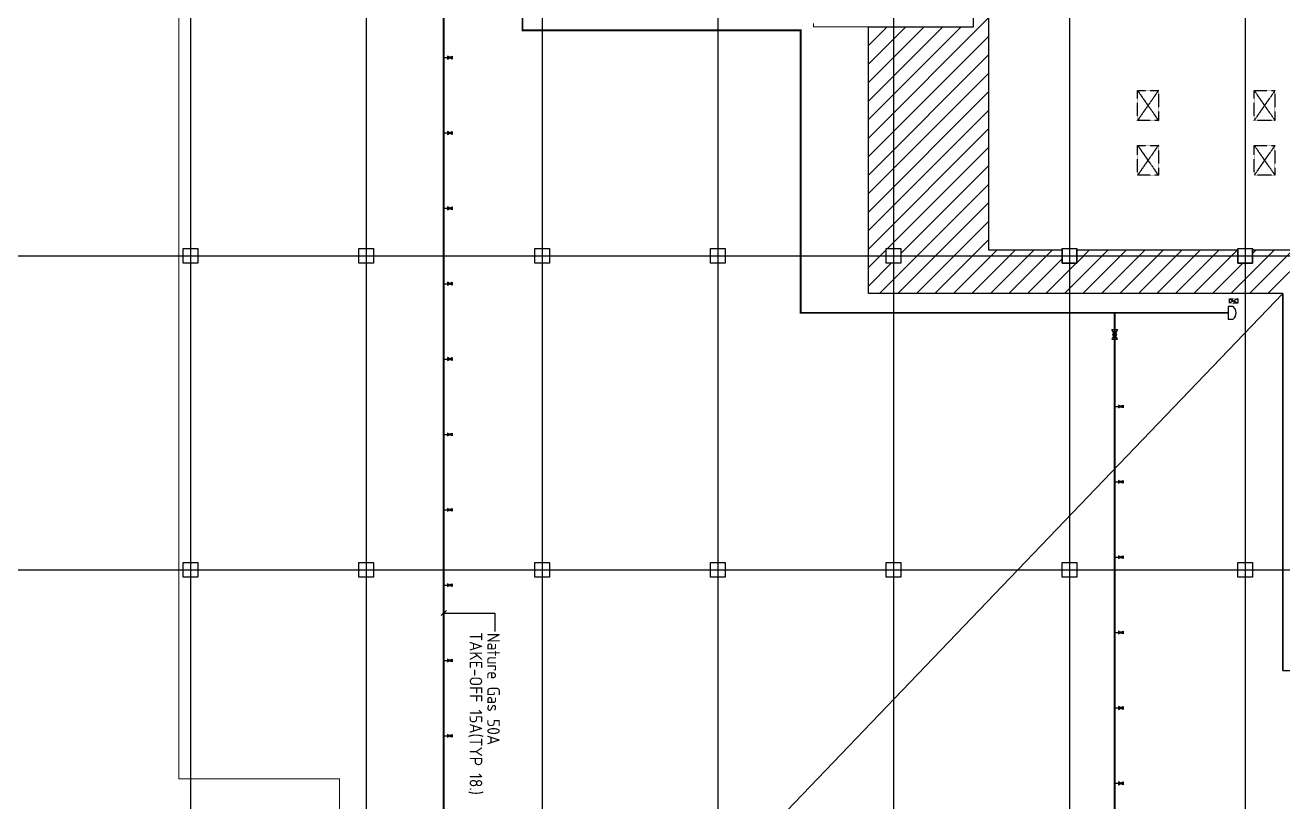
# Model space of a CAD drawing. Header units: millimetres. Extents: x -21841 to 195597, y -1659 to 112111.
# Drawn here: x 15170 to 21180, y 4892 to 8602 of the extents above; entities that cross this region are included whole.
import ezdxf
from ezdxf.enums import TextEntityAlignment as Align

# ---------------------------------------------------------------- set-up
doc = ezdxf.new("R2010")
doc.units = ezdxf.units.MM
doc.linetypes.add('X-S-FAB-L10$0$COL-CEN-LIN', pattern=[3.25, 2.5, -0.25, 0.25, -0.25])
doc.linetypes.add('X-S-FAB-L10$0$HIDDEN', pattern=[0.4, 0.3, -0.1])
for name, color, linetype in [('0-FMCS', 6, 'Continuous'), ('188K-SM-07-F10-MECH-Nature Gas-Y2257103$0$0-NG', 1, 'Continuous'), ('188K-SM-07-F10-MECH-Nature Gas-Y2257103$0$M-P-VALVE', 7, 'Continuous'), ('188K-SM-07-F10-MECH-Nature Gas-Y2257103$0$PV-TXT', 7, 'Continuous'), ('X-S-FAB-L10$0$0-DIM-TXT', 8, 'Continuous'), ('X-S-FAB-L10$0$04', 8, 'Continuous'), ('X-S-FAB-L10$0$A-WALL-IN', 8, 'Continuous'), ('X-S-FAB-L10$0$BLOCK', 8, 'Continuous'), ('X-S-FAB-L10$0$CCL', 8, 'X-S-FAB-L10$0$COL-CEN-LIN'), ('X-S-FAB-L10$0$COL-S', 8, 'Continuous'), ('X-S-FAB-L10$0$HATCH-L', 8, 'Continuous'), ('X-S-FAB-L10$0$OPEN-UP', 8, 'X-S-FAB-L10$0$HIDDEN'), ('X-S-FAB-L10$0$S-FNDN', 8, 'Continuous')]:
    doc.layers.add(name, color=color, linetype=linetype)
doc.styles.add('188K-SM-07-F10-MECH-Nature Gas-Y2257103$0$Standard', font='arial.ttf')
doc.styles.add('188K-SM-07-F10-MECH-Nature Gas-Y2257103$0$XFM7P20PV-200K$0$aa-txt', font='isocp.shx', dxfattribs={"bigfont": 'chineset'})
doc.styles.add('X-S-FAB-L10$0$CHINA', font='simplex.shx', dxfattribs={"width": 0.75, "bigfont": 'chineset.shx'})
doc.styles.add('X-S-FAB-L10$0$Standard', font='', dxfattribs={"width": 0.8})
doc.styles.add('X-S-FAB-L10$0$TG_NOTE_TEXT', font='simplex.shx', dxfattribs={"width": 0.75, "bigfont": 'chineset.shx'})
doc.styles.get('X-S-FAB-L10$0$Standard').set_extended_font_data('Microsoft JhengHei')
doc.dimstyles.new('188K-SM-07-F10-MECH-Nature Gas-Y2257103$0$ISO-25', dxfattribs={"dimtxt": 2.5, "dimasz": 2.5, "dimexe": 1.25, "dimexo": 0.625, "dimtad": 1, "dimtxsty": '188K-SM-07-F10-MECH-Nature Gas-Y2257103$0$Standard', "dimcen": 2.5, "dimadec": 0, "dimazin": 0, "dimtfac": 1, "dimtmove": 0, "dimatfit": 3, "dimfxl": 1, "dimarcsym": 0})

# ---------------------------------------------------------------- blocks, each defined once
blk = doc.blocks.new('188K-SM-07-F10-MECH-Nature Gas-Y2257103$0$50A-12')
blk.add_lwpolyline([(21, 30), (0, 30), (0, -30), (21, -30, 0.114945), (24.8, -29.1, 0.453355), (24.8, 29.1, 0.114945)], format="xyb", close=True)
blk = doc.blocks.new('188K-SM-07-F10-MECH-Nature Gas-Y2257103$0$GLV')
at = {"layer": '188K-SM-07-F10-MECH-Nature Gas-Y2257103$0$M-P-VALVE'}
blk.add_lwpolyline([(0, -0.675), (0, 0.675), (2.322, -0.675), (2.322, 0.675)], close=True, dxfattribs=at)
blk.add_circle((1.161, 0), 0.425, dxfattribs=at)
blk = doc.blocks.new('188K-SM-07-F10-MECH-Nature Gas-Y2257103$0$GLV-69')
blk.add_blockref('188K-SM-07-F10-MECH-Nature Gas-Y2257103$0$GLV', (0, 0))
blk = doc.blocks.new('188K-SM-07-F10-MECH-Nature Gas-Y2257103$0$_Oblique')
at = {"color": 0, "linetype": 'ByBlock', "lineweight": -2}
blk.add_line((-0.5, -0.5), (0.5, 0.5), dxfattribs=at)
blk = doc.blocks.new('188K-SM-07-F10-MECH-Nature Gas-Y2257103$0$PG-69')
at = {"layer": '188K-SM-07-F10-MECH-Nature Gas-Y2257103$0$M-P-VALVE'}
for p, q in [((-0.22, 3.02), (0.28, 2.46)), ((0, 2.12), (0, 1.65)), ((0, 0.49), (0, 0))]:
    blk.add_line(p, q, dxfattribs=at)
blk.add_circle((0, 2.76), 0.642, dxfattribs=at)
at = {"xscale": 0.5, "yscale": 0.5, "zscale": 0.5, "rotation": 270}
blk.add_blockref('188K-SM-07-F10-MECH-Nature Gas-Y2257103$0$GLV-69', (0, 1.65), dxfattribs=at)
blk = doc.blocks.new('X-S-FAB-L10$0$FAB2-L05')
at = {"layer": 'X-S-FAB-L10$0$CCL'}
for p, q in [((-10200, 11005), (-10200, 0)), ((-9360, 11005), (-9360, 0)), ((-8520, 11005), (-8520, 0)), ((-7680, 11005), (-7680, 0)), ((-6840, 11005), (-6840, 0)), ((-6000, 11005), (-6000, 0)), ((-5160, 11005), (-5160, 0)), ((-26880, 8220), (1210, 8220)), ((-26880, 6720), (1210, 6720))]:
    blk.add_line(p, q, dxfattribs=at)
at = {"layer": 'X-S-FAB-L10$0$COL-S'}
for points in [[(-10235, 8255), (-10165, 8255), (-10165, 8185), (-10235, 8185)], [(-9395, 8255), (-9325, 8255), (-9325, 8185), (-9395, 8185)], [(-8555, 8255), (-8485, 8255), (-8485, 8185), (-8555, 8185)], [(-7715, 8255), (-7645, 8255), (-7645, 8185), (-7715, 8185)], [(-6875, 8255), (-6805, 8255), (-6805, 8185), (-6875, 8185)], [(-6035, 8255), (-5965, 8255), (-5965, 8185), (-6035, 8185)], [(-5195, 8255), (-5125, 8255), (-5125, 8185), (-5195, 8185)], [(-10235, 6755), (-10165, 6755), (-10165, 6685), (-10235, 6685)], [(-9395, 6755), (-9325, 6755), (-9325, 6685), (-9395, 6685)], [(-8555, 6755), (-8485, 6755), (-8485, 6685), (-8555, 6685)], [(-7715, 6755), (-7645, 6755), (-7645, 6685), (-7715, 6685)], [(-6875, 6755), (-6805, 6755), (-6805, 6685), (-6875, 6685)], [(-6035, 6755), (-5965, 6755), (-5965, 6685), (-6035, 6685)], [(-5195, 6755), (-5125, 6755), (-5125, 6685), (-5195, 6685)]]:
    blk.add_lwpolyline(points, close=True, dxfattribs=at)
blk = doc.blocks.new('X-S-FAB-L10')
at = {"layer": 'DEFPOINTS'}
blk.add_lwpolyline([(16745, -35), (15995, -35), (15995, 35), (15925, 35), (15925, -35), (15155, -35), (15155, 35), (15085, 35), (15085, -35), (15155, -35), (15155, -250), (13920, -250), (19914.055, 6000), (21180, 7320), (21180, 5520), (23465, 5520), (23485, 3587.5), (24315, 3587.5), (24315, 1870), (17075, 1870), (17075, 2060), (16745, 2060), (16745, -21.034)], close=True, dxfattribs=at)
at = {"layer": 'X-S-FAB-L10$0$04'}
for p, q in [((19702.5, 8595), (19702.5, 9035)), ((19774, 9035), (19774, 7528.8)), ((19200, 8595), (19702.5, 8595)), ((19200, 7320), (19200, 8595)), ((19774, 7528.8), (20125, 7528.8)), ((20125, 7528.8), (20125, 7465)), ((20195, 7465), (20195, 7528.8)), ((20195, 7528.8), (20965, 7528.8)), ((20965, 7528.8), (20965, 7465)), ((21035, 7465), (21035, 7528.8)), ((21035, 7528.8), (21805, 7528.8)), ((20125, 7465), (20195, 7465)), ((20965, 7465), (21035, 7465)), ((21180, 7320), (19200, 7320)), ((21180, 5520), (21180, 7320))]:
    blk.add_line(p, q, dxfattribs=at)
at = {"layer": 'X-S-FAB-L10$0$A-WALL-IN', "lineweight": 0}
for p, q in [((18937.5, 8595), (18937.5, 8610)), ((18937.5, 8595), (19702.5, 8595)), ((19702.5, 8595), (19702.5, 8610))]:
    blk.add_line(p, q, dxfattribs=at)
at = {"layer": 'X-S-FAB-L10$0$COL-S'}
for p, q in [((15925, 7535), (15995, 7535)), ((15925, 7465), (15925, 7535)), ((15995, 7535), (15995, 7465)), ((16765, 7535), (16835, 7535)), ((16765, 7465), (16765, 7535)), ((16835, 7535), (16835, 7465)), ((17605, 7535), (17675, 7535)), ((17605, 7465), (17605, 7535)), ((17675, 7535), (17675, 7465)), ((18445, 7535), (18515, 7535)), ((18445, 7465), (18445, 7535)), ((18515, 7535), (18515, 7465)), ((19285, 7535), (19355, 7535)), ((19285, 7465), (19285, 7535)), ((19355, 7535), (19355, 7465)), ((20125, 7535), (20195, 7535)), ((20125, 7465), (20125, 7535)), ((20195, 7535), (20195, 7465)), ((20965, 7535), (21035, 7535)), ((20965, 7465), (20965, 7535)), ((21035, 7535), (21035, 7465)), ((15995, 7465), (15925, 7465)), ((16835, 7465), (16765, 7465)), ((17675, 7465), (17605, 7465)), ((18515, 7465), (18445, 7465)), ((19355, 7465), (19285, 7465)), ((20195, 7465), (20125, 7465)), ((21035, 7465), (20965, 7465)), ((15925, 6035), (15995, 6035)), ((15925, 5965), (15925, 6035)), ((15995, 6035), (15995, 5965)), ((16765, 6035), (16835, 6035)), ((16765, 5965), (16765, 6035)), ((16835, 6035), (16835, 5965)), ((17605, 6035), (17675, 6035)), ((17605, 5965), (17605, 6035)), ((17675, 6035), (17675, 5965)), ((18445, 6035), (18515, 6035)), ((18445, 5965), (18445, 6035)), ((18515, 6035), (18515, 5965)), ((19285, 6035), (19355, 6035)), ((19285, 5965), (19285, 6035)), ((19355, 6035), (19355, 5965)), ((20125, 6035), (20195, 6035)), ((20125, 5965), (20125, 6035)), ((20195, 6035), (20195, 5965)), ((20965, 6035), (21035, 6035)), ((20965, 5965), (20965, 6035)), ((21035, 6035), (21035, 5965)), ((15995, 5965), (15925, 5965)), ((16835, 5965), (16765, 5965)), ((17675, 5965), (17605, 5965)), ((18515, 5965), (18445, 5965)), ((19355, 5965), (19285, 5965)), ((20195, 5965), (20125, 5965)), ((21035, 5965), (20965, 5965))]:
    blk.add_line(p, q, dxfattribs=at)
at = {"layer": 'X-S-FAB-L10$0$HATCH-L', "linetype": 'Continuous'}
for p, q in [((19200, 8063.068), (19774, 8637.068)), ((19200, 8593.398), (19201.602, 8595)), ((19200, 8505.01), (19289.99, 8595)), ((19200, 8416.622), (19378.378, 8595)), ((19200, 8328.233), (19466.767, 8595)), ((19200, 8239.845), (19555.155, 8595)), ((19200, 8151.457), (19643.543, 8595)), ((19200, 7974.68), (19774, 8548.68)), ((19200, 7886.292), (19774, 8460.292)), ((19200, 7797.903), (19774, 8371.903)), ((19200, 7709.515), (19774, 8283.515)), ((19200, 7621.126), (19774, 8195.126)), ((19200, 7532.738), (19774, 8106.738)), ((19290.65, 7535), (19774, 8018.35)), ((19355, 7510.961), (19774, 7929.961)), ((19252.427, 7320), (19774, 7841.573)), ((19340.815, 7320), (19774, 7753.185)), ((19429.204, 7320), (19774, 7664.796)), ((19517.592, 7320), (19774, 7576.408)), ((19200, 7444.35), (19285, 7529.35)), ((19605.98, 7320), (19814.78, 7528.8)), ((19694.369, 7320), (19903.169, 7528.8)), ((19782.757, 7320), (19991.557, 7528.8)), ((19871.145, 7320), (20079.945, 7528.8)), ((20136.31, 7320), (20345.11, 7528.8)), ((20195, 7467.078), (20256.722, 7528.8)), ((20224.699, 7320), (20433.499, 7528.8)), ((20313.087, 7320), (20521.887, 7528.8)), ((20401.475, 7320), (20610.275, 7528.8)), ((20489.864, 7320), (20698.664, 7528.8)), ((20578.252, 7320), (20787.052, 7528.8)), ((20666.64, 7320), (20875.44, 7528.8)), ((20755.029, 7320), (20963.829, 7528.8)), ((20931.806, 7320), (21140.606, 7528.8)), ((21020.194, 7320), (21228.994, 7528.8)), ((21035, 7511.583), (21052.217, 7528.8)), ((21108.582, 7320), (21317.382, 7528.8)), ((19200, 7355.961), (19309.039, 7465)), ((19959.534, 7320), (20125, 7485.466)), ((20047.922, 7320), (20192.922, 7465)), ((20843.417, 7320), (20988.417, 7465))]:
    blk.add_line(p, q, dxfattribs=at)
at = {"layer": 'X-S-FAB-L10$0$OPEN-UP'}
for p, q in [((20486.078, 8289.964), (20585.079, 8289.964)), ((20486.078, 8147.464), (20486.078, 8289.964)), ((20486.078, 8289.964), (20585.079, 8147.464)), ((20585.079, 8289.964), (20486.078, 8147.464)), ((20585.079, 8289.964), (20585.079, 8147.464)), ((21043.079, 8289.964), (21142.079, 8289.964)), ((21043.079, 8147.464), (21043.079, 8289.964)), ((21043.079, 8289.964), (21142.079, 8147.464)), ((21142.079, 8289.964), (21043.079, 8147.464)), ((21142.079, 8289.964), (21142.079, 8147.464)), ((20585.079, 8147.464), (20486.078, 8147.464)), ((21142.079, 8147.464), (21043.079, 8147.464)), ((20486.079, 8028.063), (20585.079, 8028.063)), ((20486.079, 7885.563), (20486.079, 8028.063)), ((20486.079, 8028.063), (20585.079, 7885.563)), ((20585.079, 8028.063), (20486.079, 7885.563)), ((20585.079, 8028.063), (20585.079, 7885.563)), ((21043.079, 8028.063), (21142.079, 8028.063)), ((21043.079, 7885.563), (21043.079, 8028.063)), ((21043.079, 8028.063), (21142.079, 7885.563)), ((21142.079, 8028.063), (21043.079, 7885.563)), ((21142.079, 8028.063), (21142.079, 7885.563)), ((20585.079, 7885.563), (20486.079, 7885.563)), ((21142.079, 7885.563), (21043.079, 7885.563)), ((20925, 7295), (20965, 7275)), ((20965, 7295), (20925, 7275)), ((20925, 7295), (20965, 7295)), ((20925, 7275), (20925, 7295)), ((20965, 7275), (20925, 7275)), ((20965, 7295), (20965, 7275))]:
    blk.add_line(p, q, dxfattribs=at)
at = {"layer": 'X-S-FAB-L10$0$S-FNDN', "lineweight": 0, "flags": 128}
blk.add_lwpolyline([(11070, 4530), (11935, 4530), (11935, -55), (12665, -55), (12665, -270), (15175, -270), (15175, -55), (15905, -55), (15905, 4530), (16672.5, 4530), (16672.5, 5003), (15905, 5003), (15905, 9055), (11935, 9055), (11935, 5003), (11070, 5003)], close=True, dxfattribs=at)
at = {"layer": 'X-S-FAB-L10$0$BLOCK'}
blk.add_blockref('X-S-FAB-L10$0$FAB2-L05', (26160, -720), dxfattribs=at)
at = {"style": 'X-S-FAB-L10$0$TG_NOTE_TEXT', "width": 0.5, "flags": 1}
for p in [(7463.301, 9020), (18268.251, 8649), (11197.77, 4800.167), (16485.801, 4800.167), (25420.27, 2635), (13360, 320.001, 0), (7463.301, -33.333)]:
    blk.add_attdef('WH', text='', height=20, dxfattribs=at).set_placement(p, align=Align.BOTTOM_LEFT)
at = {"width": 0.5}
for style, p in [('X-S-FAB-L10$0$TG_NOTE_TEXT', (7585, 9020)), ('X-S-FAB-L10$0$TG_NOTE_TEXT', (18389.95, 8649)), ('X-S-FAB-L10$0$TG_NOTE_TEXT', (11117.5, 4813.5)), ('X-S-FAB-L10$0$TG_NOTE_TEXT', (16607.5, 4813.5)), ('X-S-FAB-L10$0$TG_NOTE_TEXT', (25350, 2635)), ('X-S-FAB-L10$0$Standard', (13129.375, 325.001, 0)), ('X-S-FAB-L10$0$TG_NOTE_TEXT', (7585, -20))]:
    blk.add_attdef('DESC', text='', height=10, dxfattribs=dict(at, style=style)).set_placement(p, align=Align.BOTTOM_LEFT)
for tag, style, p in [('TYPE', 'X-S-FAB-L10$0$TG_NOTE_TEXT', (7619.286, 9020)), ('NO', 'X-S-FAB-L10$0$TG_NOTE_TEXT', (7650.095, 9020)), ('TYPE', 'X-S-FAB-L10$0$TG_NOTE_TEXT', (18424.236, 8649)), ('NO', 'X-S-FAB-L10$0$TG_NOTE_TEXT', (18455.045, 8649)), ('NO', 'X-S-FAB-L10$0$TG_NOTE_TEXT', (11088.595, 4813.5)), ('TYPE', 'X-S-FAB-L10$0$TG_NOTE_TEXT', (11151.786, 4813.5)), ('TYPE', 'X-S-FAB-L10$0$TG_NOTE_TEXT', (16641.786, 4813.5)), ('NO', 'X-S-FAB-L10$0$TG_NOTE_TEXT', (16672.595, 4813.5)), ('NO', 'X-S-FAB-L10$0$TG_NOTE_TEXT', (25313, 2635)), ('TYPE', 'X-S-FAB-L10$0$TG_NOTE_TEXT', (25350, 2635)), ('NO', 'X-S-FAB-L10$0$Standard', (13100, 320.001, 0)), ('TYPE', 'X-S-FAB-L10$0$Standard', (13129.375, 320.001, 0)), ('TYPE', 'X-S-FAB-L10$0$TG_NOTE_TEXT', (7619.286, -20)), ('NO', 'X-S-FAB-L10$0$TG_NOTE_TEXT', (7650.095, -20))]:
    blk.add_attdef(tag, text='', height=10, dxfattribs=dict(at, style=style)).set_placement(p, align=Align.BOTTOM_RIGHT)
at = {"style": 'X-S-FAB-L10$0$TG_NOTE_TEXT', "width": 0.5, "flags": 1}
for rotation, p in [(180, (43, 7480)), (180, (943, 7480)), (90, (24310, 3717.77)), (270, (17080, 1711.699))]:
    blk.add_attdef('WH', text='', height=20, rotation=rotation, dxfattribs=at).set_placement(p, align=Align.BOTTOM_LEFT)
at = {"width": 0.5}
for rotation, style, p in [(180, 'X-S-FAB-L10$0$Standard', (317.625, 7480)), (180, 'X-S-FAB-L10$0$Standard', (1217.625, 7480)), (90, 'X-S-FAB-L10$0$TG_NOTE_TEXT', (24310, 3647.5)), (270, 'X-S-FAB-L10$0$TG_NOTE_TEXT', (17080, 1605))]:
    blk.add_attdef('DESC', text='', height=10, rotation=rotation, dxfattribs=dict(at, style=style)).set_placement(p, align=Align.BOTTOM_LEFT)
for tag, rotation, style, p in [('TYPE', 180, 'X-S-FAB-L10$0$Standard', (317.625, 7480)), ('NO', 180, 'X-S-FAB-L10$0$Standard', (347, 7480)), ('TYPE', 180, 'X-S-FAB-L10$0$Standard', (1217.625, 7480)), ('NO', 180, 'X-S-FAB-L10$0$Standard', (1247, 7480)), ('TYPE', 90, 'X-S-FAB-L10$0$TG_NOTE_TEXT', (24310, 3647.5)), ('NO', 90, 'X-S-FAB-L10$0$TG_NOTE_TEXT', (24310, 3610.5)), ('TYPE', 270, 'X-S-FAB-L10$0$TG_NOTE_TEXT', (17080, 1605)), ('NO', 270, 'X-S-FAB-L10$0$TG_NOTE_TEXT', (17080, 1573))]:
    blk.add_attdef(tag, text='', height=10, rotation=rotation, dxfattribs=dict(at, style=style)).set_placement(p, align=Align.BOTTOM_RIGHT)
at = {"layer": 'X-S-FAB-L10$0$0-DIM-TXT', "style": 'X-S-FAB-L10$0$CHINA', "width": 0.75}
for p in [(667.414, 7855.1, -2689.4), (22627.353, 6728.814), (25644.722, 6728.814), (24778.787, 5569.051), (1118.252, 4980), (417.801, 4594.623), (23874.84, 4355), (22927.43, 4330.122), (23749.869, 3901.367), (417.801, 3765.236), (1118.252, 3730), (417.801, 3115.79), (536.882, 2227.832), (16908.994, 1782.652), (888.445, 880.466), (16977.43, 750), (18878.841, 750), (21364.03, 526.894), (25641.221, 553.233)]:
    blk.add_attdef('HIG', text='', height=80, dxfattribs=at).set_placement(p, align=Align.MIDDLE_LEFT)
blk = doc.blocks.new('188K-SM-07-F10-MECH-Nature Gas-Y2257103$0$0-NG submain pipe-短')
at = {"layer": '188K-SM-07-F10-MECH-Nature Gas-Y2257103$0$0-NG'}
for p, q in [((0, -447.3), (17.6, -447.3)), ((0, -807.3), (17.6, -807.3)), ((0, -1167.3), (17.6, -1167.3)), ((0, -1527.3), (17.6, -1527.3)), ((0, -1887.3), (17.6, -1887.3)), ((0, -2247.3), (17.6, -2247.3)), ((0, -2607.3), (17.6, -2607.3)), ((0, -2967.3), (17.6, -2967.3)), ((0, -3327.3), (17.6, -3327.3)), ((0, -3687.3), (17.6, -3687.3)), ((0, -4047.3), (17.6, -4047.3)), ((0, -4407.3), (17.6, -4407.3)), ((0, -4767.3), (17.6, -4767.3))]:
    blk.add_line(p, q, dxfattribs=at)
at = {"layer": '188K-SM-07-F10-MECH-Nature Gas-Y2257103$0$0-NG', "const_width": 8.9}
blk.add_lwpolyline([(0, 0), (0, -4961.3)], dxfattribs=at)
at = {"xscale": 20.89969073079965, "yscale": 20.89969073079965, "zscale": 20.89969073079965, "rotation": 270}
blk.add_blockref('188K-SM-07-F10-MECH-Nature Gas-Y2257103$0$PG-69', (0, -4928.6), dxfattribs=at)
at = {"layer": '188K-SM-07-F10-MECH-Nature Gas-Y2257103$0$0-NG'}
for p, xscale, yscale, zscale, rotation in [((0, -79.5), 20, 20, 20, 270), ((40.9, -447.3), 10, 10, 10, 180), ((40.9, -807.3), 10, 10, 10, 180), ((40.9, -1167.3), 10, 10, 10, 180), ((40.9, -1527.3), 10, 10, 10, 180), ((40.9, -1887.3), 10, 10, 10, 180), ((40.9, -2247.3), 10, 10, 10, 180), ((40.9, -2607.3), 10, 10, 10, 180), ((40.9, -2967.3), 10, 10, 10, 180), ((40.9, -3327.3), 10, 10, 10, 180), ((40.9, -3687.3), 10, 10, 10, 180), ((40.9, -4047.3), 10, 10, 10, 180), ((40.9, -4407.3), 10, 10, 10, 180), ((40.9, -4767.3), 10, 10, 10, 180)]:
    blk.add_blockref('188K-SM-07-F10-MECH-Nature Gas-Y2257103$0$GLV-69', p, dxfattribs=dict(at, xscale=xscale, yscale=yscale, zscale=zscale, rotation=rotation))
at = {"layer": '188K-SM-07-F10-MECH-Nature Gas-Y2257103$0$0-NG', "rotation": 270}
blk.add_blockref('188K-SM-07-F10-MECH-Nature Gas-Y2257103$0$50A-12', (0, -4961.3), dxfattribs=at)
at = {"layer": '188K-SM-07-F10-MECH-Nature Gas-Y2257103$0$PV-TXT', "extrusion": (0, 0, -1), "style": '188K-SM-07-F10-MECH-Nature Gas-Y2257103$0$XFM7P20PV-200K$0$aa-txt', "text_generation_flag": 2}
for s, p in [('TAKE-OFF 15A(TYP 13.)', (-123.9, -3192.5)), ('Nature Gas 50A ', (-208.1, -3195.4))]:
    blk.add_text(s, height=60, rotation=90, dxfattribs=at).set_placement(p)
at = {"layer": '188K-SM-07-F10-MECH-Nature Gas-Y2257103$0$PV-TXT'}
blk.add_leader([(0, -3100.6), (244.3, -3100.6), (244.3, -3189.4)], dimstyle='188K-SM-07-F10-MECH-Nature Gas-Y2257103$0$ISO-25', override={"dimscale": 10, "dimgap": 0.625, "dimtad": 0, "dimldrblk": '188K-SM-07-F10-MECH-Nature Gas-Y2257103$0$_Oblique'}, dxfattribs=at)
blk = doc.blocks.new('188K-SM-07-F10-MECH-Nature Gas-Y2257103$0$0-NG submain pipe-短2')
at = {"layer": '188K-SM-07-F10-MECH-Nature Gas-Y2257103$0$0-NG'}
for p, q in [((0, -447.3), (17.6, -447.3)), ((0, -807.3), (17.6, -807.3)), ((0, -1167.3), (17.6, -1167.3)), ((0, -1527.3), (17.6, -1527.3)), ((0, -1887.3), (17.6, -1887.3)), ((0, -2247.3), (17.6, -2247.3)), ((0, -2607.3), (17.6, -2607.3)), ((0, -2967.3), (17.6, -2967.3)), ((0, -3327.3), (17.6, -3327.3)), ((0, -3687.3), (17.6, -3687.3))]:
    blk.add_line(p, q, dxfattribs=at)
at = {"layer": '188K-SM-07-F10-MECH-Nature Gas-Y2257103$0$0-NG', "const_width": 8.9}
blk.add_lwpolyline([(0, 0), (0, -6629.3)], dxfattribs=at)
at = {"layer": '188K-SM-07-F10-MECH-Nature Gas-Y2257103$0$0-NG', "xscale": 10, "yscale": 10, "zscale": 10, "rotation": 180}
for p in [(40.9, -447.3), (40.9, -807.3), (40.9, -1167.3), (40.9, -1527.3), (40.9, -1887.3), (40.9, -2247.3), (40.9, -2607.3), (40.9, -2967.3), (40.9, -3327.3), (40.9, -3687.3)]:
    blk.add_blockref('188K-SM-07-F10-MECH-Nature Gas-Y2257103$0$GLV-69', p, dxfattribs=at)
at = {"layer": '188K-SM-07-F10-MECH-Nature Gas-Y2257103$0$PV-TXT', "extrusion": (0, 0, -1), "style": '188K-SM-07-F10-MECH-Nature Gas-Y2257103$0$XFM7P20PV-200K$0$aa-txt', "text_generation_flag": 2}
for s, p in [('TAKE-OFF 15A(TYP 18.)', (-123.9, -3192.5)), ('Nature Gas 50A ', (-208.1, -3195.4))]:
    blk.add_text(s, height=60, rotation=90, dxfattribs=at).set_placement(p)
at = {"layer": '188K-SM-07-F10-MECH-Nature Gas-Y2257103$0$PV-TXT'}
blk.add_leader([(0, -3100.6), (244.3, -3100.6), (244.3, -3189.4)], dimstyle='188K-SM-07-F10-MECH-Nature Gas-Y2257103$0$ISO-25', override={"dimscale": 10, "dimgap": 0.625, "dimtad": 0, "dimldrblk": '188K-SM-07-F10-MECH-Nature Gas-Y2257103$0$_Oblique'}, dxfattribs=at)
blk = doc.blocks.new('188K-SM-07-F10-MECH-Nature Gas-Y2257103')
at = {"layer": '188K-SM-07-F10-MECH-Nature Gas-Y2257103$0$0-NG', "const_width": 8.9}
blk.add_lwpolyline([(17546.6, 8894.8), (17546.6, 8578.1), (18875.7, 8578.1), (18875.7, 7228.2), (20918.6, 7228.2)], dxfattribs=at)
at = {"layer": '188K-SM-07-F10-MECH-Nature Gas-Y2257103$0$0-NG'}
for name, p in [('188K-SM-07-F10-MECH-Nature Gas-Y2257103$0$0-NG submain pipe-短2', (17170.2, 8894.8)), ('188K-SM-07-F10-MECH-Nature Gas-Y2257103$0$0-NG submain pipe-短', (20376.3, 7228.2)), ('188K-SM-07-F10-MECH-Nature Gas-Y2257103$0$50A-12', (20918.6, 7228.2))]:
    blk.add_blockref(name, p, dxfattribs=at)

msp = doc.modelspace()

# ---------------------------------------------------------------- block references
at = {"layer": '0-FMCS', "color": 5}
for name in ['188K-SM-07-F10-MECH-Nature Gas-Y2257103', 'X-S-FAB-L10']:
    msp.add_blockref(name, (0, 0), dxfattribs=at)

doc.saveas('drawing.dxf')
